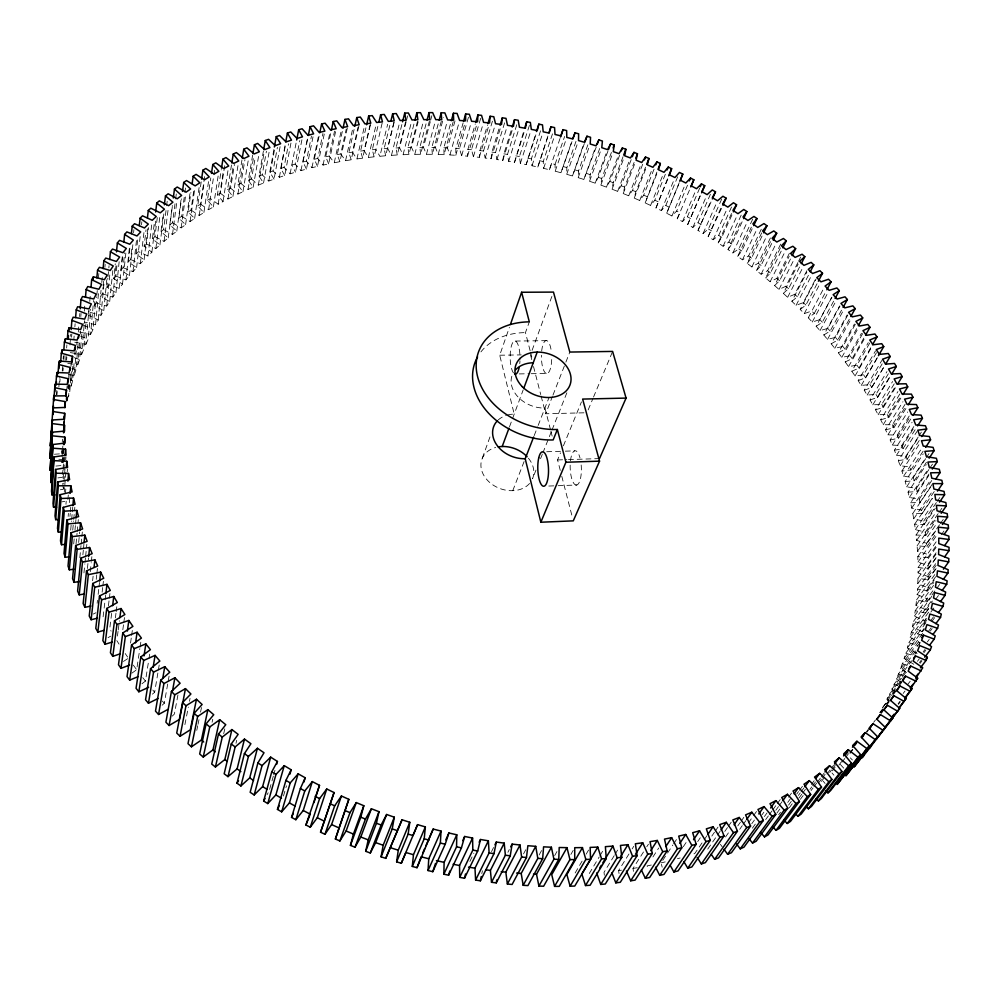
<?xml version="1.0" encoding="UTF-8"?>
<svg xmlns="http://www.w3.org/2000/svg" width="999" height="999" viewBox="0 0 999 999"><rect width="100%" height="100%" fill="white"/><g stroke="black" fill="none" stroke-linecap="round" stroke-linejoin="round"><path stroke-width="0.75" stroke-dasharray="5 3.75" d="M919.167 645.966L919.979 642.707L910.114 637.362L911.35 632.055L921.715 635.077L922.389 631.793L912.474 626.735L913.498 621.403L923.838 624.125L924.387 620.829L914.422 616.046L915.234 610.676L925.524 613.111L925.948 609.802L915.946 605.307L916.558 599.924L926.785 602.072L927.084 598.751L917.07 594.53L917.469 589.123L927.634 590.983L927.809 587.662L917.769 583.716L917.981 578.309L928.071 579.895L928.121 576.56L918.081 572.889L918.081 567.482L936.175 541.783M454.995 120.941L447.452 147.964L449.925 154.957L455.806 155.295L455.869 148.464L463.099 122.977M584.378 143.544L572.452 175.961L566.708 174.313L566.833 167.57L577.085 138.212M54.433 454.233L61.838 453.721L61.913 450.811M468.456 117.245L459.465 148.714L461.675 155.694L467.557 156.169L467.882 149.4L475.274 123.963M596.203 147.19L583.866 179.445L578.171 177.672L578.546 170.966L587.936 144.605M62.275 442.082L62.475 439.198M56.493 394.98L56.818 390.409M57.005 394.642L57.23 391.596M58.879 386.788L59.54 377.622M59.853 381.93L60.077 378.871M62.25 371.141L62.587 366.546M63.162 358.878L63.387 355.819M63.012 370.916L63.249 367.857M63.824 360.189L64.161 355.594M65.722 360.264L66.071 355.656M66.646 347.977L66.883 344.917M66.608 360.115L66.833 357.043M63.686 424.013L63.911 421.004M63.874 423.838L64.136 420.317M69.955 344.98L70.792 334.215M66.059 399.5L66.296 396.466M66.883 388.898L67.12 385.864M61.838 453.721L62.425 446.216M64.186 423.713L64.423 420.716M62.025 456.593L62.85 446.116M66.309 401.423L66.671 396.865M71.566 337.2L71.816 334.116M62.1 462.5L63.399 446.041M66.908 400.362L67.145 397.327M67.857 388.211L68.107 385.177M68.694 377.585L68.943 374.55M67.482 400.886L67.845 396.328M68.444 388.723L68.806 384.153M62.762 462.45L64.061 446.029M69.505 384.715L68.531 396.89L69.805 391.433L71.391 371.603M69.992 378.621L70.355 374.051M70.954 366.446L71.204 363.399M62.6 474.375L62.949 469.905M63.074 468.419L63.436 463.948M63.549 462.45L64.023 456.493M73.889 339.136L74.138 336.051M74.875 326.81L75.125 323.726M63.162 478.658L64.91 456.893M68.294 385.751L71.179 386.001L73.039 363.112M60.377 489.76L63.337 489.31L63.836 483.104M63.961 481.555L64.972 469.143M65.722 459.827L65.984 456.73M71.179 386.001L72.665 380.619L74.288 360.751M74.788 354.645L75.037 351.586M64.248 492.22L64.635 487.574M64.76 486.026L66.159 468.993M68.519 374.637L74.251 375.287L76.274 350.811M76.773 344.692L77.023 341.633M78.309 331.98L78.821 325.811M79.583 316.546L79.845 313.461M65.422 493.618L65.809 488.986M67.22 471.99L67.482 468.893M74.251 375.287L75.949 370.005L78.234 342.432M80.819 316.608L81.081 313.511M65.959 504.308L66.209 501.223M67.782 363.386L77.735 364.772L79.795 340.234M80.307 334.103L80.569 331.044M77.735 364.772L79.633 359.578L82.105 330.419M67.907 499.6L68.294 494.98M84.291 311.151L84.952 303.421M70.355 352.597L81.618 354.445L84.515 320.654M68.144 516.446L68.407 513.374M69.331 502.622L69.992 494.942M81.618 354.445L83.704 349.363L86.114 321.69M69.955 516.408L70.23 513.336M70.355 511.813L70.754 507.205M74.75 342.207L85.889 344.33L88.874 310.477M88.674 313.748L88.936 310.652M89.76 301.373L90.434 293.631M480.669 118.332L471.491 149.725L473.439 156.706L479.32 157.318L479.895 150.612L487.45 125.237M70.692 530.157L71.503 520.991M71.641 519.455L72.178 513.336M72.315 511.813L72.727 507.23M83.641 324.088L84.703 322.115L95.579 324.737L98.227 319.992L88.536 315.297L90.235 312.412L90.509 309.315M85.889 344.33L88.174 339.348L90.784 310.09M72.765 530.157L73.589 521.003M73.726 519.48L74.825 507.28M79.533 332.043L90.547 334.428L93.606 300.524M90.235 312.412L100.961 315.284L103.796 310.652L94.318 305.769L94.743 301.124M90.547 334.428L93.019 329.558L95.692 300.249M73.714 543.881L74.276 537.799M74.975 530.194L75.387 525.624M75.537 524.1L75.949 519.542M94.318 305.769L96.129 302.959L96.691 296.765M96.841 295.204L97.265 290.559M98.401 278.159L98.839 273.501M95.579 324.737L98.726 290.796M76.049 543.918L77.048 533.291M77.185 531.78L78.322 519.63M98.227 319.992L101.049 290.284M101.773 282.53L102.51 274.775M78.671 542.469L79.683 531.868M96.129 302.959L106.706 306.069L109.703 301.548L100.462 296.491L102.373 293.756L102.959 287.55M103.109 285.989L103.546 281.343M104.883 267.37L105.182 264.273M100.961 315.284L104.208 281.293M607.954 151.086L598.276 177.335L595.204 183.167L589.547 181.269L590.184 174.625L599.737 148.339M79.833 557.667L81.006 545.591M81.156 544.08L81.743 538.036M81.881 536.525L82.33 531.992M103.796 310.652L106.793 279.732M102.373 293.756L112.787 297.09L115.959 292.695L106.943 287.462L107.855 278.147M108.004 276.586L109.066 265.722M106.706 306.069L110.052 272.04M82.88 554.745L83.329 550.224M83.479 548.713L83.916 544.193M109.703 301.548L112.8 270.604M83.953 572.902L84.865 563.886M85.015 562.387L85.464 557.879M85.627 556.368L86.838 544.343M106.943 287.462L108.953 284.802L119.206 288.361L122.527 284.078L113.761 278.684L115.26 263.798M112.787 297.09L116.246 263.024M113.761 278.684L115.859 276.099L117.083 264.186M87.425 568.506L88.511 558.016M115.959 292.695L119.156 261.713M115.859 276.099L125.936 279.87L129.42 275.724L120.891 270.167L122.452 255.269M119.206 288.361L122.777 254.27M90.272 571.628L91.221 562.662M91.384 561.163L91.858 556.68M120.891 270.167L123.089 267.67L124.675 252.772M122.527 284.078L125.837 253.084M92.62 580.731L93.107 576.248M125.936 279.87L129.633 245.766M123.089 267.67L132.979 271.653L136.613 267.632L128.334 261.925L130.12 245.529M128.334 261.925L130.619 259.503L132.093 246.091M133.579 232.667L133.903 229.695M129.42 275.724L132.842 244.718M96.229 579.383L96.728 574.924M96.891 573.438L97.54 567.482M132.979 271.653L136.813 237.525M130.619 259.503L140.322 263.686L144.106 259.79L136.076 253.946L137.924 237.55M97.14 603.284L97.477 600.312M98.152 594.38L98.826 588.448M98.988 586.962L99.488 582.517M136.613 267.632L140.347 234.915M141.508 224.775L141.846 221.79M102.135 592.195L102.672 587.549M102.86 586.001L103.397 581.356M140.322 263.686L144.293 229.483M136.076 253.946L138.449 251.611L147.952 255.981L151.885 252.223L144.106 246.241L146.016 229.845M144.106 259.79L147.964 227.073M144.106 246.241L146.566 243.981L148.501 227.585M103.109 616.808L104.945 601.348M105.132 599.812L105.682 595.167M147.952 255.981L152.06 221.766M146.566 243.981L155.869 248.539L159.927 244.93L152.41 238.811L154.395 222.415M108.416 605.844L109.166 599.687M109.353 598.139L109.927 593.518M151.885 252.223L155.694 220.991M152.41 238.811L154.945 236.638L157.692 214.273M155.869 248.539L160.115 214.323M111.651 613.398L109.728 628.771L111.126 631.143M154.945 236.638L164.048 241.371L168.232 237.899L160.976 231.668L163.224 213.774M159.927 244.93L164.061 212.2M492.432 121.191L483.504 151.024L485.189 157.992L491.058 158.729L491.908 152.085L499.612 126.773M160.976 231.668L163.599 229.583L166.446 207.218M166.633 205.732L167.195 201.261M115.385 617.857L115.971 613.261M116.159 611.725L116.945 605.594M164.048 241.371L168.444 207.168M163.599 229.583L172.49 234.478L176.798 231.144L169.805 224.8L172.328 205.432M168.232 237.899L172.515 205.17M117.432 636.038L118.044 631.455M118.244 629.932L119.443 620.766M169.805 224.8L172.502 222.802L175.449 200.449M175.637 198.963L176.423 192.994M172.49 234.478L177.023 200.275M122.827 629.757L123.651 623.663M123.851 622.14L124.475 617.569M176.798 231.144L181.219 198.426M172.502 222.802L181.169 227.872L185.602 224.663L178.871 218.219L181.493 198.863M619.63 155.232L609.777 181.418L606.468 187.138L600.849 185.127L601.735 178.534L612.012 150.849M178.871 218.219L181.643 216.308L184.69 193.968M184.89 192.47L185.502 188.012M181.169 227.872L185.864 193.669M185.602 224.663L190.172 191.958M181.643 216.308L190.097 221.528L194.643 218.469L188.174 211.938L190.884 192.582M188.174 211.938L191.009 210.102L194.168 187.775M190.097 221.528L194.942 187.35M130.544 643.044L131.406 636.987M131.618 635.464L132.692 627.896M194.643 218.469L199.363 185.777M191.009 210.102L199.238 215.472L203.896 212.55L197.702 205.931L201.373 180.632M197.702 205.931L200.599 204.183L204.745 175.911M199.238 215.472L204.258 181.306M203.896 212.55L208.779 179.882M131.856 673.164L136.676 669.717L139.835 648.638M140.072 647.14L140.971 641.108M200.599 204.183L208.604 209.703L213.374 206.918L207.442 200.225L210.789 177.909M208.604 209.703L213.786 175.549M214.011 174.775L214.685 170.317M213.374 206.918L218.406 174.263M207.442 200.225L210.402 198.564L218.182 204.208L223.039 201.573L217.382 194.793L221.316 169.543M218.182 204.208L223.526 170.08M217.382 194.793L220.404 193.232L224.837 165.01M141.92 683.791L145.442 681.081L148.751 660.139M148.988 658.641L149.7 654.158M223.039 201.573L228.234 168.943M220.404 193.232L227.947 199.001L232.904 196.503L227.522 189.673L231.581 164.435M227.947 199.001L233.466 164.91M227.522 189.673L230.594 188.187L234.453 164.448M232.904 196.503L238.262 163.911M230.594 188.187L237.899 194.081L242.944 191.733L237.837 184.84L242.02 159.628M152.372 694.168L154.645 692.282L158.117 671.465M158.366 669.979L159.365 664.023M237.899 194.081L243.581 160.015M237.837 184.84L240.971 183.441L244.942 159.715M504.62 122.827L495.504 152.585L496.928 159.54L502.797 160.414L503.896 153.846L511.763 128.584M242.944 191.733L248.464 159.166M240.971 183.441L248.027 189.448L253.159 187.238L248.326 180.295L252.647 155.107M248.027 189.448L253.896 155.419M248.326 180.295L251.511 178.996L255.357 156.781M253.159 187.238L258.853 154.708M162.1 705.244L164.298 703.284L167.944 682.592M168.207 681.106L169.243 675.199M631.206 159.628L621.191 185.752L617.644 191.358L612.075 189.223L613.211 182.692L623.114 156.531M251.511 178.996L258.329 185.102L263.536 183.042L258.978 176.049L263.436 150.899M258.329 185.102L264.36 151.111M280.095 146.666L274.063 179.133L268.781 181.044L262.2 174.837L266.433 151.161M263.536 183.042L269.393 150.537M274.063 179.133L269.78 172.103L274.101 148.451M268.781 181.044L274.725 148.564M290.946 143.082L284.727 175.499L279.37 177.285L273.052 170.966L277.41 147.328M177.934 694.979L174.388 714.06L172.265 716.108M284.727 175.499L280.731 168.444L285.464 143.344M279.37 177.285L285.776 143.369M301.923 139.785L295.529 172.165L290.11 173.801L284.041 167.407L288.536 143.794M290.11 173.801L296.416 141.396M184.902 724.625L188.336 707.117M189.485 701.273L190.047 698.351M313.024 136.788L306.456 169.118L300.974 170.604L295.155 164.123L299.775 140.559M300.974 170.604L307.754 136.776M306.456 169.118L303.009 162.013L308.017 136.988M324.25 134.066L317.495 166.358L311.963 167.695L306.393 161.151L311.451 136.139M481.83 873.65L482.405 870.791M311.963 167.695L318.931 133.928M317.495 166.358L314.323 159.241L319.48 134.253M196.778 730.369L197.715 725.798M198.027 724.275L198.976 719.705M200.549 712.1L201.498 707.529M335.577 131.643L328.646 163.873L323.064 165.085L317.744 158.454L322.939 133.491M516.795 124.725L507.48 154.42L508.653 161.351L514.51 162.362L524.35 129.183M323.064 165.085L330.207 131.356M328.646 163.873L325.749 156.756L331.044 131.806M347.327 128.047L339.897 161.688L334.253 162.75L329.195 156.069L334.54 131.131M642.694 164.273L632.504 190.334L628.733 195.804L623.201 193.556L624.6 187.1L634.103 162.45M212.088 722.289L212.75 719.268M334.253 162.75L341.283 130.544M339.897 161.688L337.262 154.558L342.707 129.658M358.853 126.199L351.223 159.79L345.554 160.702L340.746 153.958L346.228 129.071M345.554 160.702L353.084 127.085M351.223 159.79L348.876 152.66L354.47 127.81M370.454 124.638L362.637 158.167L356.918 158.941L352.372 152.148L358.004 127.31M223.689 733.716L225.062 727.697M356.918 158.941L364.31 126.836M362.637 158.167L360.564 151.049L366.296 126.236M382.13 123.189L374.126 156.831L368.369 157.455L364.086 150.624L370.204 124.363M368.369 157.455L375.949 125.412M374.126 156.831L372.315 149.738L378.196 124.962M235.989 743.331L236.701 740.334M393.881 122.365L385.664 155.769L379.882 156.269L387.649 124.276M385.664 155.769L384.128 148.701L390.159 123.976M405.656 121.716L397.265 154.995L391.458 155.357L387.687 148.451L394.118 122.29M391.458 155.357L399.75 122.028M397.265 154.995L396.004 147.952L402.547 121.828M529.408 125.412L519.443 156.531L520.354 163.424L526.186 164.56L535.963 133.004M417.507 121.279L408.916 154.508L403.084 154.72L399.575 147.79L406.168 121.678M406.531 120.23L407.629 115.872M403.084 154.72L411.188 122.977M408.916 154.508L407.917 147.49L414.523 121.791M654.07 169.156L643.718 195.155L639.71 200.499L634.24 198.127L635.876 191.746L645.554 167.158M429.383 121.129L420.604 154.283L414.747 154.358L411.501 147.415L418.144 121.728M414.747 154.358L423.439 121.166M420.604 154.283L419.867 147.315L426.623 121.666M441.296 121.254L432.317 154.345L426.448 154.283L423.464 147.315L430.269 121.691M430.669 120.18L431.868 115.659M426.448 154.283L435.339 121.154M432.317 154.345L431.843 147.415L438.761 121.828M453.234 121.653L444.056 154.683L438.174 154.483L435.452 147.502L443.643 117.407M917.119 653.533L907.329 647.926L908.778 642.657L926.235 618.993M438.174 154.483L446.853 122.927M444.056 154.683L443.856 147.802L450.924 122.265M273.326 776.111L269.231 790.783L267.133 794.63M273.738 774.65L274.975 770.254M449.925 154.957L459.215 121.965M455.806 155.295L465.184 122.328M461.675 155.694L470.729 124.263M467.557 156.169L477.147 123.277M283.466 796.028L286.463 785.826M540.559 130.807L531.356 158.891L532.005 165.772L537.824 167.033L548.513 134.141M473.439 156.706L482.679 125.35M479.32 157.318L489.098 124.5M485.189 157.992L494.63 126.698M665.346 174.276L654.82 200.2L650.586 205.432L645.167 202.934L656.88 172.115M491.058 158.729L501.048 125.986M496.928 159.54L507.017 126.823M502.797 160.414L512.524 129.221M508.653 161.351L518.943 128.709M913.835 664.285L904.12 658.391L905.768 653.171L924.175 628.346M514.51 162.362L524.9 129.758M520.354 163.424L530.844 130.869M526.186 164.56L536.775 132.03M532.005 165.772L542.707 133.267M537.824 167.033L548.626 134.578M560.027 138.486L549.425 169.755L543.631 168.356L543.231 161.526L553.109 132.03M543.631 168.356L554.532 135.939M549.425 169.755L551.523 163.524L555.057 164.41L555.194 171.216L560.963 172.727L571.977 141.621M555.057 164.41L564.622 136.463M555.194 171.216L565.796 140.335M677.684 176.761L665.796 205.494L661.35 210.589L655.981 207.979L668.106 177.298M560.963 172.727L572.165 140.422M507.592 415.01A27.722 21.429 20.8 0 1 514.21 414.098L499.712 355.219L509.39 327.397M566.708 174.313L578.021 142.045M572.452 175.961L583.853 143.731M578.171 177.672L589.672 145.479M530.132 350.711L525.462 332.605L529.32 321.853M482.342 458.129L490.971 434.178M583.866 179.445L595.479 147.278M906.493 672.627L900.474 668.768L902.347 663.598L920.766 638.861M589.547 181.269L601.261 149.151M532.08 350.374L551.873 296.466M595.204 183.167L607.017 151.086M509.502 426.785L523.201 389.86M600.849 185.127L612.762 153.084M606.468 187.138L618.493 155.132M612.075 189.223L624.188 157.255M617.644 191.358L629.87 159.428M623.201 193.556L635.526 161.663M512.762 490.684L524.637 460.164M534.215 435.552L537.599 426.873M538.161 425.424L549.025 397.515M628.733 195.804L641.158 163.961M583.94 412.812L545.679 413.761L552.41 396.541M552.971 395.104L565.322 363.536M565.884 362.1L569.817 352.06M687.512 185.227L676.66 211.026L671.977 215.971L666.683 213.249L679.22 182.717M634.24 198.127L646.191 167.757M639.71 200.499L652.335 168.731M535.976 470.117L532.542 478.708A27.135 21.279 20.8 0 0 527.984 457.692M540.559 458.641L542.282 454.345M542.857 452.909L551.448 431.406M552.022 429.97L566.908 392.694M645.167 202.934L657.305 172.64M650.586 205.432L663.411 173.739M655.981 207.979L668.319 177.76M901.16 682.255L896.403 679.033L898.488 673.913L916.92 649.263M560.264 470.354L557.579 459.952L560.489 452.872M563.411 445.791L581.455 401.91M661.35 210.589L674.375 178.971M666.683 213.249L679.807 181.681M588.186 409.877L592.956 398.476M593.543 397.04L612.612 351.423M671.977 215.971L685.214 184.44M699.637 188.187L687.387 216.771L682.492 221.591L677.26 218.756L690.197 188.374M682.492 221.591L695.916 190.135M710.414 194.243L697.976 222.752L692.869 227.422L687.699 224.475L701.223 193.057M687.699 224.475L701.036 194.268M692.869 227.422L706.493 196.041M677.26 218.756L679.894 212.725L676.66 211.026M721.678 199.101L708.416 228.958L703.096 233.479L698.001 230.419L711.101 200.512M698.001 230.419L711.738 200.374M703.096 233.479L716.92 202.185M731.518 207.018L718.706 235.389L713.174 239.748L708.154 236.588L722.09 205.332M708.154 236.588L722.302 206.706M713.174 239.748L727.21 208.529M741.183 215.147L728.845 242.033L723.101 246.241L718.156 242.969L731.643 213.199M718.156 242.969L721.765 237.362L732.704 213.262M895.429 691.695L891.907 689.185L894.205 684.128L911.725 660.789M723.101 246.241L737.324 215.097M752.647 219.256L738.81 248.888L732.866 252.934L728.009 249.563L741.683 219.867M728.009 249.563L731.855 244.068L742.944 220.03M732.866 252.934L747.289 221.878M761.288 229.221L748.601 255.956L742.457 259.827L737.687 256.356L751.548 226.748M737.687 256.356L741.77 250.986L753.009 227.023M742.457 259.827L757.08 228.858M770.404 237.962L758.216 263.224L751.872 266.933L747.19 263.361L761.912 232.417M747.19 263.361L751.51 258.117L762.911 234.216M751.872 266.933L766.695 236.039M469.892 861.425L473.863 853.196M780.681 244.106L767.644 270.704L761.101 274.238L756.518 270.567L770.753 241.109M756.518 270.567L761.063 265.447L772.614 241.608M761.101 274.238L776.123 243.431M789.385 253.259L776.872 278.384L770.142 281.743L765.646 277.959L780.756 247.19M765.646 277.959L770.429 272.989L782.829 247.814M770.142 281.743L785.351 251.011M491.533 851.598L493.581 847.502M797.876 262.587L785.913 286.251L778.995 289.435L774.6 285.564L789.198 256.268M774.6 285.564L779.607 280.731L791.47 257.018M778.995 289.435L794.392 258.778M798.576 261.201L800.686 257.018M806.855 270.717L794.729 294.318L787.637 297.315L783.341 293.344L798.126 264.136M889.285 700.936L886.962 699.188L889.485 694.205L901.46 678.284M783.341 293.344L788.573 288.661L800.586 265.01M787.637 297.315L803.221 266.745M507.904 852.284L509.303 849.562M815.097 280.02L803.333 302.572L796.066 305.369L791.87 301.311L806.842 272.178M791.87 301.311L797.339 296.778L809.502 273.202M796.066 305.369L811.837 274.887M831.917 297.19L819.879 319.618L812.262 322.028L808.291 317.794L814.197 313.574L811.725 311.014L804.27 313.611L800.199 309.465L816.071 279.033M800.199 309.465L805.881 305.082L817.681 282.542M804.27 313.611L820.241 283.216M523.563 853.858L525.711 849.787M808.291 317.794L824.325 287.188M814.197 313.574L826.136 291.096M812.262 322.028L828.446 291.658M839.984 306.044L827.796 328.409L820.004 330.619L816.158 326.298L831.73 297.29M816.158 326.298L822.277 322.24L834.365 299.825M820.004 330.619L836.388 300.324M539.16 854.969L542.107 849.55M847.801 315.072L835.476 337.362L827.522 339.373L823.8 334.965L839.547 306.044M823.8 334.965L830.132 331.081L842.357 308.728M827.522 339.373L844.08 309.166M855.356 324.25L842.894 346.491L834.789 348.276L831.18 343.806L847.115 314.96M831.18 343.806L837.724 340.085L850.087 317.807M834.789 348.276L851.523 318.169M554.682 855.606L556.942 851.548M862.661 333.604L850.062 355.769L841.795 357.355L838.323 352.797L854.42 324.026M838.323 352.797L845.079 349.263L857.579 327.048M841.795 357.355L858.715 327.322M869.692 343.107L856.967 365.209L848.551 366.571L845.204 361.938L861.475 333.254M845.204 361.938L852.159 358.591L864.06 337.737M848.551 366.571L865.646 336.626M570.879 854.42L573.189 850.386M876.448 352.759L863.598 374.8L855.032 375.936L851.822 371.228L868.256 342.632M851.822 371.228L858.978 368.069L871.752 345.979M855.032 375.936L871.553 347.377M882.167 363.848L869.942 384.528L861.238 385.439L858.178 380.669L875.524 350.861M575.149 872.976L583.029 859.515M586.188 854.133L588.548 850.087M858.178 380.669L865.521 377.697L877.671 356.98M861.238 385.439L877.921 356.968M888.348 373.776L875.998 394.393L867.169 395.08L864.247 390.247L881.767 360.527M867.169 395.08L884.777 365.397M864.247 390.247L871.79 387.475L884.814 365.522M894.23 383.841L881.767 404.395L872.801 404.845L870.029 399.95L886.95 371.603M589.273 873.526L599.238 856.892M600.012 855.606L603.071 850.486M872.801 404.845L890.584 375.262M870.029 399.95L877.759 397.377L890.908 375.487M899.799 394.031L887.224 414.51L878.146 414.735L875.511 409.777L892.594 381.518M878.146 414.735L896.091 385.239M875.511 409.777L883.428 407.417L896.715 385.602M614.198 855.668L604.033 872.289L604.345 875.211M614.984 854.395L618.893 848.001M905.069 404.333L892.382 424.762L883.191 424.737L880.706 419.73L897.939 391.546M883.191 424.737L901.285 395.329M880.706 419.73L888.798 417.582L902.209 395.829M909.215 416.021L897.214 435.114L887.911 434.852L885.589 429.782L902.971 401.698M887.911 434.852L906.168 405.532M885.589 429.782L893.855 427.859L907.379 406.168M619.03 873.513L618.606 870.591L628.97 853.995M632.167 848.888L633.766 846.328M913.835 426.548L901.722 445.579L892.319 445.067L890.159 439.947L907.691 411.95M892.319 445.067L910.726 415.846M890.159 439.947L898.601 438.249L912.237 416.633M918.118 437.175L905.906 456.143L896.415 455.382L894.405 450.212L912.087 422.302M633.516 871.378L632.979 868.456L643.543 851.872M646.79 846.765L648.413 844.217M896.415 455.382L914.16 427.522M894.405 450.212L903.009 448.738L916.77 427.197M925.648 458.691L913.248 477.534L903.583 476.273L901.91 471.016L910.838 470.005L909.752 466.795L900.161 465.784L898.326 460.576L916.957 431.493M918.93 435.914L921.365 432.117M900.161 465.784L918.868 436.75M898.326 460.576L907.092 459.328L920.141 439.11M901.91 471.016L920.678 442.02M652.934 856.967L658.716 848.026M903.583 476.273L922.052 447.889M910.838 470.005L924.812 448.601M928.883 469.567L916.395 488.336L906.655 486.825L905.156 481.53L923.251 453.896M906.655 486.825L925.623 457.967M926.473 457.43L928.958 453.658M662.749 860.339L672.839 845.029M673.676 843.755L677.047 838.661M905.156 481.53L914.235 480.769L926.66 461.938M931.755 480.507L919.18 499.225L909.377 497.44L908.054 492.12L926.273 464.572M909.377 497.44L927.646 469.93M929.719 468.306L933.041 463.299M908.054 492.12L917.269 491.595L928.945 474.088M918.081 567.482L928.096 568.781L928.021 565.446L917.981 562.062L917.794 556.643L927.709 557.679L927.522 554.345L917.494 551.223L917.107 545.816L926.935 546.578L926.622 543.256L916.632 540.409L916.046 535.002L925.761 535.501L925.336 532.192L915.371 529.607L914.609 524.225L924.2 524.463L923.663 521.153L913.748 518.843L912.786 513.474L922.264 513.461L921.602 510.164L911.737 508.116L910.601 502.772L928.933 475.312M683.291 846.715L686.7 841.608M911.737 508.116L930.131 480.706M910.601 502.772L919.954 502.497L934.227 481.306M912.786 513.474L931.243 486.101M913.748 518.843L933.091 490.272M921.602 510.164L934.265 491.508M697.689 841.595L700.287 837.774M914.609 524.225L933.166 496.94M922.264 513.461L932.404 498.551M915.371 529.607L933.99 502.372M706.967 835.701L694.742 853.571L692.107 854.395M923.663 521.153L936.4 502.559M937.249 501.323L939.797 497.602M916.046 535.002L934.714 507.817M924.2 524.463L935.264 508.366M711.825 836.076L714.46 832.242M715.346 830.968L717.981 827.135M916.632 540.409L935.351 513.261M925.336 532.192L938.148 513.661M938.998 512.425L942.419 507.492M917.107 545.816L935.027 519.955M707.717 849.125L716.57 836.363M717.457 835.077L720.117 831.243M925.761 535.501L936.026 520.704M917.494 551.223L937.174 522.952M724.787 831.43L727.459 827.597M728.358 826.323L731.917 821.203M926.622 543.256L939.51 524.8M940.371 523.563L943.805 518.643M917.794 556.643L936.65 529.632M926.935 546.578L936.4 533.054M917.981 562.062L937.749 533.878M725.524 836.987L728.945 832.105M941.345 534.727L943.93 531.043M737.799 825.873L740.384 822.214M741.258 820.991L743.843 817.332M927.709 557.679L937.224 544.205M918.081 572.889L937.899 544.855M739.672 829.32L742.269 825.661M743.144 824.437L745.741 820.766M917.981 578.309L936.937 551.598M928.021 565.446L936.7 553.234M928.096 568.781L937.649 555.357M917.769 583.716L937.674 555.781M748.376 822.914L752.734 816.795M753.608 815.571L757.092 810.676M917.469 589.123L936.5 562.499M928.121 576.56L936.837 564.385M751.772 823.738L754.395 820.067M917.07 594.53L936.138 567.956M928.071 579.895L936.8 567.732M916.558 599.924L935.663 573.389M752.397 828.159L756.805 822.027M762.1 814.684L763.86 812.237M927.809 587.662L935.688 576.735M915.946 605.307L935.988 577.559M764.397 816.558L767.057 812.886M927.634 590.983L933.778 582.504M915.234 610.676L934.402 584.253M765.696 819.592L768.368 815.908M769.255 814.684L771.927 811.001M772.814 809.777L776.385 804.869M777.272 803.646L780.831 798.738M914.422 616.046L934.427 588.648M926.785 602.072L935.976 589.46M936.887 588.199L939.647 584.427M913.498 621.403L931.805 596.316M775.798 810.264L778.483 806.58M779.382 805.356L782.067 801.673M912.474 626.735L932.629 599.188M776.86 813.136L780.456 808.216M788.548 797.165L792.145 792.244M925.948 609.802L932.392 601.011M911.35 632.055L928.77 608.316M925.524 613.111L929.207 608.091M935.663 599.3L938.423 595.529M778.683 814.697L780.494 812.237M787.724 802.409L790.434 798.713M910.114 637.362L930.306 609.914M788.561 805.119L791.283 801.423M796.727 794.043L798.538 791.583M799.45 790.346L803.084 785.426M924.387 620.829L926.235 618.319M930.843 612.062L935.464 605.794M923.838 624.125L926.61 620.367M789.26 807.766L792.906 802.834M798.376 795.441L800.199 792.981M801.111 791.745L803.845 788.049M907.329 647.926L927.559 620.566M798.975 798.014L801.722 794.317M802.634 793.081L805.381 789.385M922.389 631.793L924.25 629.295M930.731 620.566L933.503 616.82M904.12 658.391L924.375 631.131M931.905 621.366L934.689 617.619M800.361 799.287L803.121 795.591M811.388 784.465L814.148 780.768M809.927 789.372L811.775 786.9M812.699 785.664L815.459 781.955M900.474 668.768L916.133 647.777M917.057 646.54L920.741 641.608M928.333 631.505L931.105 627.784M811.088 790.509L812.949 788.036M813.873 786.8L816.645 783.079M817.569 781.842L820.354 778.134M821.278 776.885L824.05 773.176M930.306 631.056L932.167 628.571M818.631 782.916L821.415 779.195M822.352 777.946L825.137 774.237M896.403 679.033L911.15 659.352M914.834 654.42L916.682 651.96M821.428 781.443L826.086 775.236M827.022 773.988L833.541 765.309M891.907 689.185L906.642 669.555M927.347 641.92L929.195 639.447M829.719 772.452L831.593 769.967M832.529 768.718L835.326 764.997M902.384 677.06L906.992 670.941M832.304 770.841L835.127 767.107M886.962 699.188L901.697 679.632M923.138 651.935L924.999 649.475M895.379 689.497L881.593 709.053L888.96 699.312M899.063 684.627L901.822 680.956M838.898 765.134L841.608 761.55M917.419 661.326L919.28 658.865M923.925 652.697L925.798 650.224M892.631 694.442L895.391 690.784M899.999 684.69L901.835 682.255M842.132 762.062L844.842 758.466M845.753 757.279L848.463 753.696M879.669 712.712L882.429 709.065M886.101 704.208L888.86 700.549M893.456 694.467L895.291 692.045M849.787 752.934L852.509 749.35M880.381 712.699L883.141 709.053M886.812 704.195L888.648 701.76M850.087 753.333L852.809 749.737M866.42 731.755L868.243 729.357M873.65 722.339L875.486 719.917M880.993 712.649L882.829 710.214M887.412 704.158L889.247 701.735M881.468 712.562L883.303 710.139M866.732 732.367L868.556 729.957M919.417 662.637L921.278 660.177M881.168 713.523L883.004 711.101M920.079 663.361L921.94 660.913M907.379 684.939L910.176 681.268M903.171 693.456L905.032 691.008M898.113 703.746L899.974 701.31M898.363 704.37L900.224 701.935M123.439 661.463L128.384 658.179M108.042 637.662L110.627 636.188M93.257 614.06L95.941 612.749M258.978 176.049L262.2 174.837M269.78 172.103L273.052 170.966M280.731 168.444L284.041 167.407M295.155 164.123L291.808 165.085L295.529 172.165M677.434 858.728L680.132 857.979M303.009 162.013L306.393 161.151M661.076 862.886L665.197 861.9M314.323 159.241L317.744 158.454M651.336 865.022L647.14 865.896L648.089 870.241M325.749 156.756L329.195 156.069M61.838 501.873L64.785 501.348M337.262 154.558L340.746 153.958M632.979 868.456L637.25 867.719M348.876 152.66L352.372 152.148M618.606 870.591L621.49 870.191M57.917 477.897L62.363 477.347L62.125 472.889M360.564 151.049L364.086 150.624M372.315 149.738L375.849 149.388L379.882 156.269M55.944 466.058L61.863 465.484L61.813 461.063M384.128 148.701L387.687 148.451M396.004 147.952L399.575 147.79M548.813 486.038L556.58 485.751M558.141 485.701L576.785 485.014A17.158 5.582 88 0 0 580.806 461.875M557.579 459.952L566.895 459.652M568.456 459.602L599.5 458.591M546.728 451.748L563.798 451.211M565.347 451.161L574.662 450.874M407.917 147.49L411.501 147.415M519.23 373.913L529.707 373.726M531.206 373.701L546.166 373.426A16.496 5.157 89.1 0 0 551.71 358.916M499.712 355.219L521.241 354.895M515.359 341.059L546.865 340.647M419.867 147.315L423.464 147.315M431.843 147.415L435.452 147.502M443.856 147.802L447.452 147.964M455.869 148.464L459.465 148.714M467.882 149.4L471.491 149.725M479.895 150.612L483.504 151.024M58.829 459.228L61.788 459.59M491.908 152.085L495.504 152.585M503.896 153.846L507.48 154.42M515.859 155.869L519.443 156.531M527.784 158.154L531.356 158.891M539.672 160.702L543.231 161.526M563.311 166.596L566.833 167.57M575.037 169.917L578.546 170.966M69.955 379.782L72.665 380.619M908.778 642.657L917.681 645.491M586.7 173.501L590.184 174.625M71.94 368.656L75.949 370.005M598.276 177.335L601.735 178.534M905.768 653.171L912.274 655.419M74.376 357.667L79.633 359.578M609.777 181.418L613.211 182.692M902.347 663.598L907.554 665.546M77.26 346.828L83.704 349.363M621.191 185.752L624.6 187.1M898.488 673.913L902.397 675.486M632.504 190.334L635.876 191.746M80.582 336.139L88.174 339.348M894.205 684.128L898.101 685.814M643.718 195.155L647.065 196.641M83.104 325.075L93.019 329.558M889.485 694.205L892.07 695.404M654.82 200.2L658.129 201.773M665.796 205.494L669.068 207.13M687.387 216.771L690.571 218.544M697.976 222.752L701.123 224.6M708.416 228.958L711.525 230.869M718.706 235.389L721.765 237.362M728.845 242.033L731.855 244.068M738.81 248.888L741.77 250.986M748.601 255.956L751.51 258.117M758.216 263.224L761.063 265.447M767.644 270.704L770.429 272.989M776.872 278.384L779.607 280.731M785.913 286.251L788.573 288.661M794.729 294.318L797.339 296.778M803.333 302.572L805.881 305.082M850.336 757.866L852.409 760.002M819.879 319.618L822.277 322.24M840.334 764.447L844.355 768.843M162.35 701.086L164.298 703.284M827.796 328.409L830.132 331.081M831.967 772.926L833.915 775.174M152.785 690.047L154.645 692.282M835.476 337.362L837.724 340.085M823.176 781.156L825.074 783.466M842.894 346.491L845.079 349.263M142.77 677.684L145.442 681.081M850.062 355.769L852.159 358.591M133.317 665.122L136.676 669.717M720.391 844.305L722.19 846.802M856.967 365.209L858.978 368.069M125.212 653.533L127.597 657.017M863.598 374.8L865.521 377.697M116.833 640.621L119.068 644.155M869.942 384.528L871.79 387.475M875.998 394.393L877.759 397.377M881.767 404.395L883.428 407.417M887.224 414.51L888.798 417.582M892.382 424.762L893.855 427.859M897.214 435.114L898.601 438.249M901.722 445.579L903.009 448.738M905.906 456.143L907.092 459.328M913.248 477.534L914.235 480.769M916.395 488.336L917.269 491.595M530.519 352.222L532.08 358.254M550.536 429.807L544.93 408.054A28.659 21.641 20.8 0 1 518.231 397.165A28.659 21.641 20.8 0 1 512.524 374.388M550.911 431.256L552.772 438.499M530.469 354.745L531.992 360.651M533.516 366.546L540.734 394.58M541.108 396.054L545.679 413.761M561.788 476.286L572.127 516.396M661.438 864.335L662.175 867.207M919.18 499.225L919.954 502.497M62.787 483.316L63.337 489.31M546.216 373.439A16.496 5.157 89.1 0 1 541.408 355.232M541.67 351.086A16.496 5.157 89.1 0 1 546.216 340.572A16.496 5.157 89.1 0 1 551.186 350.412M576.848 485.002A17.158 5.582 88 0 1 570.167 465.122M570.454 460.876A17.158 5.582 88 0 1 579.994 457.904M498.164 420.005A27.722 21.429 20.8 0 1 506.356 415.372M529.57 483.466A27.135 21.279 20.8 0 1 487.574 480.419A27.135 21.279 20.8 0 1 495.691 447.452M480.931 351.885A67.932 51.311 20.8 0 1 525.462 332.605M513.474 372.927A16.571 4.933 89.1 0 1 510.302 352.784A16.571 4.933 89.1 0 1 515.846 341.308A16.571 4.933 89.1 0 1 520.017 359.415M519.967 360.851A16.571 4.933 89.1 0 1 519.755 363.648"/><path stroke-width="1.5" d="M690.796 186.95L693.83 179.783L690.534 178.059L685.814 183.004L680.406 180.245L682.792 174.113L679.457 172.452L674.962 177.535L669.492 174.887L671.64 168.656L668.269 167.07L663.998 172.29L658.466 169.755L660.351 163.449L656.942 161.938L652.909 167.283L647.327 164.872L648.963 158.479L645.516 157.03L641.72 162.512L636.088 160.215L637.462 153.746L633.99 152.372L630.419 157.979L624.737 155.794L625.861 149.263L622.365 147.964L619.03 153.684L613.311 151.623L614.173 145.017L610.651 143.794L607.554 149.625L601.785 147.69L602.397 141.034L598.851 139.885L596.003 145.817L590.197 144.006L590.546 137.288L586.975 136.214L584.378 142.258L578.533 140.572L578.621 133.804L575.024 132.805L572.677 138.948L566.808 137.4L566.633 130.569L563.024 129.658L560.926 135.901L555.019 134.465L554.582 127.597L550.961 126.761L549.113 133.104L543.194 131.793L542.494 124.887L538.861 124.126L537.262 130.557L531.318 129.383L530.357 122.452L526.71 121.766L525.374 128.272L519.418 127.235L518.194 120.267L514.535 119.668L513.449 126.249L507.48 125.337L505.993 118.357L502.335 117.832L501.51 124.5L495.529 123.714L493.781 116.721L490.109 116.271L489.547 123.002L483.566 122.365L481.555 115.347L477.884 114.985L477.584 121.791L471.603 121.279L469.318 114.248L465.646 113.986L465.609 120.829L459.627 120.467L457.092 113.436L453.421 113.249L451.336 120.754M944.667 556.78L949.025 550.699L949.05 547.327L938.798 543.581L938.76 538.111L948.963 539.485L948.85 536.113L938.61 532.654L938.373 527.185L948.476 528.271L948.251 524.912L938.024 521.715L937.586 516.258L947.589 517.07L947.239 513.711L937.05 510.801L936.413 505.344L946.303 505.894L945.841 502.547L935.676 499.9L934.852 494.468L944.617 494.742L944.043 491.408L933.928 489.035L932.916 483.616L942.556 483.641L941.857 480.319L931.805 478.209L930.606 472.814L940.109 472.577L939.31 469.28L929.307 467.432L927.921 462.062L937.299 461.575L936.375 458.291L926.448 456.718L924.887 451.373L934.115 450.649L933.078 447.377L923.238 446.066L921.503 440.759L930.569 439.785L929.432 436.538L919.679 435.477L917.769 430.219L926.672 429.008L925.436 425.786L915.771 424.987L913.698 419.767L922.439 418.319L921.103 415.134L911.525 414.573L909.29 409.403L917.856 407.729L916.42 404.57L906.955 404.258L904.557 399.15L912.949 397.24L911.413 394.118L902.072 394.056L899.512 388.986L907.729 386.863L906.093 383.778L896.865 383.953L894.155 378.946L902.184 376.611L900.461 373.564L891.358 373.976L888.486 369.031L896.328 366.483L894.517 363.461L885.551 364.111L882.529 359.228L890.184 356.481L888.273 353.509L879.445 354.383L876.285 349.563L883.74 346.616L881.742 343.681L873.051 344.78L869.754 340.035L877.01 336.888L874.937 334.003L866.383 335.327L862.949 330.657L870.004 327.31L867.844 324.475L859.452 326.011L855.881 321.416L862.724 317.894L860.489 315.097L852.247 316.858L848.563 312.337L855.181 308.629L852.871 305.881L844.792 307.854L840.971 303.409L847.389 299.538L845.004 296.84L837.1 299.013L833.154 294.655L839.347 290.609L836.887 287.962L829.145 290.334L825.087 286.064L831.056 281.843L828.521 279.258L820.966 281.83L816.795 277.647L822.539 273.264L819.942 270.729L812.562 273.501L808.278 269.405L813.798 264.872L811.126 262.387L803.933 265.359L799.537 261.351L804.832 256.668L802.097 254.233L795.092 257.392L790.596 253.471L795.654 248.639L792.856 246.278L786.051 249.613L781.443 245.791L786.275 240.821L783.428 238.511L776.797 242.02L772.102 238.311L776.698 233.192L773.788 230.944L767.369 234.64L762.574 231.019L766.932 225.774L763.96 223.589L757.741 227.447L752.871 223.926L756.98 218.556L753.958 216.433L747.951 220.467L742.981 217.045L746.852 211.551L743.78 209.49L737.974 213.686L732.929 210.364L736.563 204.758L733.441 202.76L727.846 207.118L722.714 203.908L726.098 198.177L722.939 196.254L717.557 200.762L712.349 197.665L715.496 191.82L712.275 189.96L707.117 194.618L701.835 191.633L704.732 185.689L701.473 183.891L696.528 188.699L691.183 185.826L693.83 179.783M52.423 419.98L49.95 458.154L52.423 419.98L64.535 419.218L64.698 413.311L52.697 411.501L52.885 407.892L64.972 407.455L65.372 401.623L53.484 399.513L53.809 395.954L65.872 395.829L66.496 390.072L54.745 387.674L55.22 384.165L67.245 384.353L68.094 378.671L56.481 375.999L57.093 372.527L69.056 373.027L70.13 367.432L58.679 364.498L59.428 361.076L71.316 361.875L72.615 356.356L61.326 353.171L62.213 349.8L74.026 350.899L75.537 345.479L64.411 342.033L65.422 338.723L77.148 340.097L78.871 334.777L67.932 331.094L69.068 327.847L80.694 329.508L82.617 324.288L71.878 320.367L73.139 317.195L84.653 319.118L86.776 313.998L76.236 309.852L77.622 306.743L88.998 308.941L91.321 303.933L80.994 299.563L82.492 296.528L93.744 298.976L96.266 294.081L86.139 289.51L87.75 286.538L98.864 289.248L101.573 284.465L91.671 279.695L93.394 276.798L104.358 279.745L107.243 275.087L97.565 270.13L99.4 267.307L110.215 270.492L113.262 265.959L103.821 260.814L105.769 258.067L116.408 261.476L119.63 257.068L110.427 251.748L112.475 249.076L122.939 252.722L126.336 248.439L117.37 242.944L119.518 240.359L129.808 244.218L133.354 240.06L124.638 234.415L126.885 231.905L136.975 235.964L140.684 231.943L132.218 226.149L134.553 223.726L144.468 227.984L148.314 224.101L140.11 218.169L142.532 215.821L152.235 220.28L156.231 216.521L148.289 210.464L150.799 208.204L160.302 212.837L164.435 209.228L156.743 203.034L159.34 200.861L168.631 205.669L172.902 202.198L165.472 195.891L168.144 193.806L177.223 198.789L181.618 195.454L174.463 189.036L177.21 187.038L186.076 192.183L190.584 188.986L183.704 182.467L186.526 180.557L195.155 185.864L199.788 182.805L193.182 176.199L196.066 174.375L204.47 179.82L209.216 176.91L202.884 170.217L205.831 168.481L214.011 174.063L218.856 171.304L212.799 164.523L215.821 162.874L223.751 168.606L228.709 165.971L222.927 159.141L225.999 157.58L233.704 163.424L238.749 160.939L233.242 154.046L236.376 152.572L243.831 158.541L248.963 156.206L243.744 149.238L246.94 147.864L254.146 153.933L259.365 151.748L254.433 144.743L257.667 143.444L264.623 149.638L269.93 147.59L265.272 140.534L268.556 139.336L275.262 145.617L280.644 143.719L276.261 136.626L279.595 135.514L286.051 141.895L291.508 140.135L287.412 133.017L290.771 131.993L296.99 138.449L302.497 136.851L298.689 129.708L302.098 128.771L308.042 135.315L313.624 133.841L310.09 126.686L313.536 125.837L319.23 132.455L324.862 131.131L321.603 123.963L325.087 123.214L330.519 129.895L336.201 128.709L333.229 121.541L336.738 120.867L341.92 127.61L347.652 126.586L344.955 119.405L348.489 118.831L353.409 125.624L359.19 124.738L356.768 117.57L360.327 117.07L364.985 123.913L370.804 123.177L368.656 116.021L372.24 115.622L376.635 122.502L382.48 121.903L380.619 114.773L384.228 114.448L388.349 121.366L394.23 120.904L392.644 113.799L396.266 113.561L400.137 120.517L406.044 120.205L404.72 113.124L408.354 112.974L411.963 119.955L417.894 119.768L416.845 112.725L420.492 112.662L423.838 119.668L429.782 119.618L429.008 112.612L432.667 112.637L435.739 119.655L441.708 119.755L441.208 112.787L444.867 112.899L447.677 119.917L453.658 120.155L453.421 113.249M611.9 872.914L615.821 882.854L632.567 856.218L627.934 844.667L620.454 845.441L621.815 857.354L605.294 884.015L600.749 884.44L617.17 857.766L612.936 846.103L605.382 846.653L606.281 858.578L590.097 885.264L585.514 885.551L601.585 858.853L597.764 847.09L590.122 847.402L590.584 859.327L574.75 886.063L570.117 886.2L585.839 859.465L582.442 847.602L574.725 847.689L574.725 859.602L559.253 886.375L554.582 886.388L569.942 859.59L566.982 847.651L559.203 847.502L558.753 859.39L543.631 886.225L538.923 886.076L553.933 859.227L551.398 847.227L543.581 846.84L542.657 858.678L527.909 885.589L523.176 885.301L537.812 858.378L535.726 846.34L527.872 845.716L526.485 857.492L512.112 884.465L507.367 884.04L521.628 857.042L519.992 844.979L512.1 844.118L510.252 855.818L496.266 882.866L491.508 882.304L505.382 855.219L504.208 843.131L496.303 842.045L493.993 853.646L480.382 880.793L475.611 880.082L489.11 852.896L488.386 840.821L480.482 839.497L477.709 850.986L464.498 878.233L459.727 877.372L472.827 850.099L472.577 838.049L464.672 836.475L461.438 847.851L448.613 875.199L443.856 874.2L456.568 846.815L456.78 834.789L448.901 832.991L445.791 839.897M443.856 874.2L444.118 862.362L456.78 834.789M943.418 569.168L948.688 561.9L948.825 558.541L938.573 554.507L938.735 549.05L949.025 550.699M50.45 442.569L50.262 446.153L53.809 395.954M448.901 832.991L445.217 844.23L432.779 871.69L428.034 870.541L440.359 843.044L441.046 831.081L433.191 829.045L428.958 838.76M428.034 870.541L428.758 858.765L441.046 831.081M52.935 413.449L53.471 405.869M53.896 399.812L54.745 387.674M53.084 414.51L53.409 409.952M54.046 400.849L54.47 394.78M54.683 391.745L55.22 384.165M52.46 432.18L50.112 470.267L52.46 432.18L64.573 431.093L64.498 425.137L52.385 423.626M55.844 385.127L56.481 375.999M56.231 384.702L56.444 381.655M56.768 377.098L57.093 372.527M52.984 444.505L50.774 482.492L52.984 444.505L65.097 443.081L64.773 437.075L52.572 435.864M58.029 373.638L58.679 364.498M58.879 368.706L59.428 361.076M60.664 362.337L61.326 353.171M53.247 448.226L65.534 449.125L66.109 455.169L54.021 456.93L51.523 491.108L51.911 494.805L54.933 494.93M61.988 352.859L62.213 349.8M51.911 494.805L54.021 456.93M63.849 349.687L64.411 342.033M54.433 460.676L66.796 461.251L67.607 467.345L55.557 469.443L53.009 503.471L53.559 507.205L56.593 507.242M65.197 341.795L65.422 338.723M53.559 507.205L56.119 473.214L55.557 469.443M67.358 338.773L67.932 331.094M68.244 338.611L68.481 335.539M68.844 330.931L69.068 327.847M56.119 473.214L68.544 473.464L69.605 479.595L57.605 482.03L55.007 515.909L55.694 519.655L58.741 519.617M55.694 519.655L58.329 485.814L57.605 482.03M64.036 419.493L64.273 416.483M64.898 407.654L65.372 401.623M64.223 419.33L64.698 413.311M66.034 396.116L66.496 390.072M71.154 329.595L71.878 320.367M63.474 432.717L64.061 425.212M63.911 432.629L64.498 425.137M67.732 383.216L68.094 378.671M63.511 444.555L63.749 441.558M69.893 370.467L70.13 367.432M58.329 485.814L70.792 485.739L72.103 491.895L60.177 494.667L57.505 528.409L58.342 532.155L61.401 532.042M64.186 444.543L64.773 437.075M58.342 532.155L61.039 498.476L60.177 494.667M75.612 317.557L76.236 309.852M72.128 362.462L72.615 356.356M65.035 455.332L65.534 449.125M75.162 350.062L75.412 347.003M66.284 467.445L66.796 461.251M61.039 498.476L73.539 498.051L75.1 504.233L63.262 507.355L60.502 540.934L61.501 544.692L66.084 544.393M80.22 308.828L80.994 299.563M61.501 544.692L64.286 511.176L63.262 507.355M78.621 337.849L78.871 334.777M943.318 579.383L947.914 573.076L948.188 569.73L937.949 565.422L938.311 559.964L948.688 561.9M67.895 481.168L68.544 473.464M85.477 297.24L86.139 289.51M64.286 511.176L76.786 510.414L78.609 516.595L66.858 520.079L64.011 553.483L65.16 557.255L69.743 556.818M70.13 493.406L70.792 485.739M65.16 557.255L68.044 523.888L66.858 520.079M90.984 287.437L91.671 279.695M72.852 505.694L73.539 498.051M93.119 279.895L93.394 276.798M68.044 523.888L80.544 522.777L82.617 528.971L70.991 532.804L68.032 566.046L69.331 569.805L73.914 569.243M69.331 569.805L72.328 536.625L70.991 532.804M96.853 277.872L97.565 270.13M51.049 434.278L51.374 430.744M76.086 518.019L76.786 510.414M72.328 536.625L84.815 535.152L87.138 541.333L75.649 545.529L72.565 578.596L74.026 582.355L80.107 581.43M103.097 268.569L103.821 260.814M74.026 582.355L77.135 549.338L75.649 545.529M79.833 530.357L80.544 522.777M109.665 259.515L110.427 251.748M77.135 549.338L89.598 547.514L92.17 553.683L80.819 558.229L77.61 591.108L79.221 594.867L83.766 594.043M433.191 829.045L417.008 867.706L412.287 866.42L424.213 838.798L425.362 826.897L417.557 824.65L412.962 835.551L408.154 834.09L409.777 822.277L402.035 819.792L385.739 858.353L381.081 856.805L383.166 845.254L394.305 817.194L386.625 814.485L381.143 825.012L370.292 852.996L365.684 851.31L368.219 839.872L378.983 811.675L371.378 808.753L365.472 819.068L354.995 847.202L350.437 845.366L353.434 834.065L363.811 805.718L356.293 802.584L349.962 812.662L339.885 840.958L335.389 838.998L348.826 799.337L341.421 795.991L334.665 805.843L324.975 834.29L320.542 832.204L334.053 792.544L326.748 788.998L319.605 798.588L310.277 827.209L305.919 824.999L319.505 785.351L312.325 781.605L304.782 790.933L295.841 819.717L291.558 817.394L300.387 788.561L305.207 777.759L298.152 773.825L290.234 782.879L281.656 811.837L277.46 809.402L285.926 780.381L291.171 769.792L284.265 765.659L275.974 774.437L267.757 803.583L263.649 801.023L271.765 771.827L277.435 761.45L270.679 757.142L262.038 765.621L254.171 794.942L250.162 792.294L257.917 762.899L264.011 752.759L257.417 748.276L248.426 756.443L240.909 785.963L237 783.204L244.405 753.633L250.911 743.718L244.48 739.085L235.165 746.927L227.984 776.648L224.176 773.775L231.256 744.018L238.149 734.365L231.905 729.57L222.265 737.087L215.422 766.995L211.726 764.048L218.481 734.078L225.762 724.687L219.705 719.742L209.765 726.947L203.247 757.042L199.663 753.995L206.094 723.838L213.736 714.722L207.879 709.64L197.665 716.495L191.446 746.802L187.987 743.668L194.106 713.311L202.123 704.482L196.466 699.263L185.976 705.781L180.057 736.275L176.723 733.066L182.555 702.509L190.909 693.98L185.464 688.636L174.725 694.804L169.093 725.499L165.896 722.215L171.428 691.458L180.12 683.229L174.887 677.759L163.911 683.578L158.566 714.472L155.494 711.126L160.752 680.169L169.768 672.24L164.76 666.67L153.559 672.127L148.476 703.234L158.054 698.488M84.066 542.694L84.815 535.152M79.221 594.867L82.48 562.025L80.819 558.229M116.471 251.885L117.37 242.944M412.287 866.42L413.461 854.707L425.362 826.897M82.48 562.025L94.88 559.852L97.702 565.996L86.526 570.879L83.154 603.596L84.927 607.33L90.946 606.043M88.661 556.518L89.598 547.514M84.927 607.33L88.337 574.675L86.526 570.879M123.851 241.87L124.638 234.415M94.068 567.307L94.88 559.852M88.337 574.675L100.662 572.127L103.746 578.246L92.745 583.491L89.223 616.021L91.134 619.73L97.128 618.269M131.406 233.604L132.218 226.149M91.134 619.73L94.705 587.262L92.745 583.491M139.273 225.624L140.11 218.169M99.663 581.031L100.662 572.127M94.705 587.262L106.968 584.353L110.302 590.434L99.488 596.016L95.792 628.359L97.852 632.042L103.796 630.406M97.852 632.042L101.611 599.762L99.488 596.016M147.415 217.919L148.289 210.464M105.857 593.631L106.968 584.353M101.611 599.762L113.761 596.49L117.345 602.534L106.743 608.466L102.86 640.609L105.07 644.268L112.425 641.982M155.657 211.975L156.743 203.034M942.107 590.509L946.715 584.228L947.127 580.894L936.9 576.298L937.474 570.866L947.914 573.076M105.07 644.268L109.016 612.175L106.743 608.466M112.612 605.719L113.761 596.49M164.348 204.832L165.472 195.891M109.016 612.175L121.054 608.541L124.887 614.522L114.51 620.791L110.427 652.747L112.787 656.355L120.055 653.858M112.787 656.355L116.933 624.462L114.51 620.791M173.302 197.977L174.463 189.036M119.843 617.707L121.054 608.541M116.933 624.462L128.834 620.466L132.904 626.385L122.777 632.991L118.481 664.747L120.991 668.331L129.608 665.059M182.492 191.408L183.704 182.467M120.991 668.331L125.35 636.625L122.777 632.991M127.36 631.093L128.834 620.466M192.145 183.641L193.182 176.199M413.461 854.707L405.844 852.509L401.311 863.261L396.628 861.837L398.264 850.199L409.777 822.277M125.35 636.625L137.1 632.255L141.421 638.099L131.543 645.054L127.023 676.61L129.683 680.132L138.174 676.598M201.586 179.146L202.884 170.217M129.683 680.132L134.266 648.638L131.543 645.054M135.564 642.832L137.1 632.255M211.463 173.451L212.799 164.523M134.266 648.638L145.854 643.905L150.412 649.662L140.809 656.942L136.051 688.311L138.849 691.783L148.589 687.337M144.006 655.906L145.854 643.905M138.849 691.783L143.681 660.476L140.809 656.942M221.541 168.057L222.927 159.141M143.681 660.476L155.07 655.381L159.852 661.051L150.549 668.656L145.542 699.812L148.476 703.234M231.818 162.949L233.242 154.046M940.471 601.598L945.091 595.342L945.628 592.02L935.439 587.15L936.225 581.73L946.715 584.228M153.134 667.32L155.07 655.381M496.266 882.866L496.728 879.994M242.27 158.142L243.744 149.238M162.725 678.533L164.76 666.67M252.897 153.634L254.433 144.743M263.699 149.413L265.272 140.534M381.081 856.805L392.22 828.908L394.305 817.194M172.49 691.021L174.887 677.759M274.375 146.978L276.261 136.626M285.739 141.87L287.412 133.017M185.464 688.636L179.595 719.367L169.093 725.499M296.678 140.022L298.689 129.708M308.316 135.514L310.09 126.686M196.466 699.263L190.31 729.807L180.057 736.275M480.382 880.793L481.256 876.51M938.398 612.637L943.031 606.393L943.693 603.084L933.541 597.939L934.54 592.544L945.091 595.342M319.78 132.78L321.603 123.963M191.446 746.802L201.436 739.997L207.879 709.64M331.356 130.345L333.229 121.541M343.032 128.197L344.955 119.405M365.684 851.31L376.423 823.276L378.983 811.675M203.247 757.042L212.962 749.912L219.705 719.742M354.795 126.349L356.768 117.57M366.633 124.775L368.656 116.021M215.422 766.995L224.85 759.54L231.905 729.57M378.896 122.053L380.619 114.773M935.876 623.601L940.521 617.394L941.32 614.098L931.23 608.666L932.442 603.309L943.031 606.393M390.871 121.066L392.644 113.799M464.498 878.233L465.534 873.988M227.984 776.648L237.113 768.868L244.48 739.085M402.547 121.828L404.72 113.124M414.91 120.28L416.845 112.725M240.909 785.963L249.713 777.884L257.417 748.276M427.023 120.155L429.008 112.612M350.437 845.366L360.801 817.194L363.811 805.718M439.173 120.317L441.208 112.787M254.171 794.942L262.637 786.575L270.679 757.142M276.611 764.385L277.435 761.45M463.524 121.478L465.646 113.986M932.916 634.49L937.574 628.309L938.498 625.037L928.471 619.318L929.907 614.01L940.521 617.394M267.757 803.583L275.886 794.904L284.265 765.659M448.613 875.199L449.825 871.003M475.711 122.465L477.884 114.985M289.897 774.163L291.171 769.792M487.887 123.739L490.109 116.271M281.656 811.837L289.423 802.896L298.152 773.825M500.062 125.287L502.335 117.832M335.389 838.998L348.826 799.337M303.871 782.105L305.207 777.759M512.225 127.098L514.535 119.668M295.841 819.717L303.234 810.501L312.325 781.605M524.825 127.697L526.71 121.766M313.936 802.647L319.505 785.351M536.451 131.531L538.861 124.126M310.277 827.209L317.295 817.731L326.748 788.998M432.779 871.69L435.514 863.386M929.52 645.292L934.177 639.123L935.239 635.888L925.286 629.894L926.935 624.625L937.574 628.309M549 132.667L550.961 126.761M320.542 832.204L334.053 792.544M560.526 137.013L563.024 129.658M324.975 834.29L331.593 824.575L341.421 795.991M572.989 138.686L575.024 132.805M510.414 324.475L521.615 292.257L553.471 292.095L569.817 352.06L612.612 351.423L626.073 398.089L599.5 458.591M584.902 142.083L586.975 136.214M339.885 840.958L346.104 831.006L356.293 802.584M934.177 639.123L923.538 635.139L921.665 640.371L931.53 646.64L930.331 649.85L924.737 657.217M597.265 144.268L598.851 139.885M608.491 149.625L610.651 143.794M502.197 446.503L508.991 428.184M523.726 388.436L537.2 352.098M613.086 147.939L614.173 145.017M354.995 847.202L360.801 837.025L371.378 808.753M621.266 150.874L622.365 147.964M417.008 867.706L420.591 858.153M623.663 155.082L625.861 149.263M632.317 156.731L633.99 152.372M635.789 158.104L637.462 153.746M370.292 852.996L375.674 842.619L386.625 814.485M626.073 398.089L582.629 399.076L599.537 461.151L573.276 520.854L540.846 522.227L525.199 458.716L533.653 437M644.392 159.927L645.516 157.03M646.69 164.261L648.963 158.479M305.919 824.999L310.227 814.173L303.234 810.501M655.794 164.823L656.942 161.938M658.041 169.218L660.351 163.449M521.615 292.257L529.32 321.853A68.394 51.411 20.8 0 0 477.659 376.898A68.394 51.411 20.8 0 0 557.367 429.508L553.146 439.947A67.932 51.311 20.8 0 1 488.099 412.662A67.932 51.311 20.8 0 1 477.584 356.905M385.739 858.353L402.035 819.792M667.095 169.955L668.269 167.07M668.693 175.861L671.64 168.656M396.628 861.837L408.154 834.09M679.807 181.281L682.792 174.113M540.846 522.227L565.896 462.25L557.367 429.508M401.311 863.261L417.557 824.65M689.322 180.919L690.534 178.059M920.429 667.807L926.023 660.451L927.359 657.292L917.606 650.736L919.692 645.566L930.331 649.85M700.249 186.751L701.473 183.891M701.66 192.832L704.732 185.689M422.914 852.634L424.725 848.463M425.936 845.691L427.747 841.533M712.362 198.951L715.496 191.82M291.558 817.394L293.331 813.398M722.939 205.282L726.098 198.177M926.023 660.451L915.409 655.868L913.098 660.976L922.739 667.807L915.683 678.259M733.341 211.85L736.563 204.758M743.593 218.619L746.852 211.551M462.749 840.609L464.672 836.475M753.671 225.612L756.98 218.556M459.727 877.372L459.54 865.509L472.577 838.049M763.573 232.804L766.932 225.774M479.158 842.232L480.482 839.497M773.301 240.21L776.698 233.192M475.611 880.082L474.975 868.193L488.386 840.821M782.829 247.814L786.275 240.821M277.46 809.402L279.395 805.481M494.942 844.767L496.303 842.045M792.17 255.619L795.654 248.639M921.265 670.941L910.676 666.046L908.153 671.078L917.669 678.184L910.476 688.573M491.508 882.304L490.409 870.416L504.208 843.131M801.298 263.624L804.832 256.668M510.701 846.84L512.1 844.118M810.214 271.803L813.798 264.872M507.367 884.04L505.831 872.164L519.992 844.979M818.368 281.219L822.539 273.264M826.847 289.785L831.056 281.843M523.176 885.301L521.203 873.463L535.726 846.34M835.077 298.514L839.347 290.609M263.649 801.023L265.047 798.463M843.069 307.417L847.389 299.538M538.923 886.076L536.513 874.287L551.398 847.227M850.823 316.496L855.181 308.629M916.058 681.268L905.506 676.086L902.759 681.043L912.137 688.423L904.807 698.726M858.316 325.736L862.724 317.894M566.982 847.651L551.735 874.649L554.582 886.388M865.546 335.14L870.004 327.31M872.502 344.68L877.01 336.888M582.442 847.602L566.858 874.537L570.117 886.2M878.421 355.681L883.74 346.616M597.764 847.09L581.843 873.975L585.514 885.551M885.576 364.223L890.184 356.481M891.682 374.2L896.328 366.483M599.775 867.844L601.323 865.296M602.872 862.736L604.42 860.176M605.968 857.617L612.936 846.103M897.489 384.315L902.184 376.611M910.389 691.458L899.887 685.963L896.915 690.833L906.143 698.488L898.688 708.716M902.996 394.543L907.729 386.863M620.829 856.168L627.934 844.667M908.178 404.895L912.949 397.24M635.476 854.27L642.732 842.781L647.764 854.195L630.681 880.806L626.423 870.991M913.049 415.359L917.856 407.729M642.732 842.781L635.352 843.78L637.15 855.656L620.292 882.292L615.821 882.854M917.582 425.924L922.439 418.319M650.749 850.649L657.305 840.434L662.724 851.71L645.329 878.308L641.395 870.004M657.305 840.434L650.049 841.658L652.272 853.496L635.089 880.107L630.681 880.806M921.777 436.588L926.672 429.008M237 783.204L238.586 780.756M925.636 447.34L930.569 439.785M665.809 846.59L671.653 837.661L677.434 848.775L659.727 875.374L655.531 867.182M671.653 837.661L664.51 839.098L667.157 850.873L649.675 877.472L645.329 878.308M929.145 458.179L934.115 450.649M679.807 843.381L685.739 834.452L691.882 845.391L673.888 871.99L670.167 865.271M932.292 469.08L937.299 461.575M685.739 834.452L678.721 836.113L681.793 847.801L664.01 874.4L659.727 875.374M904.257 701.473L893.83 695.679L890.633 700.461L899.699 708.378L876.385 738.985L882.092 731.256M935.913 478.808L940.109 472.577M693.531 839.747L699.55 830.818L706.043 841.57L687.762 868.181L683.84 861.575M699.55 830.818L692.682 832.679L696.166 844.292L678.084 870.891L673.888 871.99M937.487 491.096L942.556 483.641M707.841 834.427L713.086 826.76L719.917 837.337L701.36 863.96L697.227 857.467M939.522 502.172L944.617 494.742M713.086 826.76L706.355 828.845L710.239 840.346L691.87 866.957L687.762 868.181M721.003 829.969L726.31 822.302L733.466 832.666L714.647 859.315L711.188 854.22M941.17 513.299L946.303 505.894M726.31 822.302L719.742 824.587L724.013 835.976L705.381 862.612L701.36 863.96M942.419 524.45L947.589 517.07M734.09 824.774L739.223 817.457L746.678 827.609L727.622 854.282L724 849.287M944.155 534.403L948.476 528.271M739.223 817.457L732.816 819.929L737.462 831.193L718.568 857.854L714.647 859.315M746.603 819.555L751.81 812.224L759.552 822.14L740.259 848.85L736.5 843.98M944.604 545.591L948.963 539.485M758.778 813.948L764.048 806.605L772.077 816.295L752.547 843.056L748.651 838.286M751.81 812.224L745.566 814.884L750.586 826.011L731.443 852.696L727.622 854.282M770.604 807.991L775.923 800.636L784.215 810.089L787.786 808.154L781.73 797.514L787.437 794.305L795.978 803.508L799.437 801.473L793.056 791.021L798.563 787.649L807.354 796.59L810.676 794.455L803.995 784.19L809.315 780.656L818.318 789.335L821.528 787.1L814.535 777.047L819.655 773.351L828.87 781.767L831.955 779.432L824.687 769.592L829.607 765.746L839.01 773.888L841.957 771.465L834.415 761.837L839.135 757.854L848.713 765.709L851.535 763.211L843.743 753.808L848.238 749.687L857.979 757.254L860.676 754.67L852.634 745.504L856.93 741.258L866.82 748.538L869.38 745.878L861.113 736.95L865.184 732.579L875.211 739.572L877.634 736.837L869.142 728.159L873.001 723.676L883.153 730.369L885.451 727.559L876.747 719.13L880.381 714.547L890.646 720.941L892.806 718.069L883.915 709.902L887.337 705.207L897.676 711.3M764.048 806.605L757.966 809.465L763.348 820.429L743.98 847.152L740.259 848.85M782.954 800.449L787.437 794.305M775.923 800.636L770.029 803.671L775.761 814.472L756.168 841.233L752.547 843.056M794.055 793.793L798.563 787.649M760.451 832.242L764.485 836.875L784.215 810.089M787.786 808.154L767.981 834.964L764.485 836.875M804.757 786.812L809.315 780.656M772.926 826.96L776.036 830.356L795.978 803.508M815.983 778.296L819.655 773.351M799.437 801.473L779.432 828.333L776.036 830.356M921.69 637.624L923.538 635.139M824.974 771.94L829.607 765.746M784.028 820.191L787.224 823.488L807.354 796.59M810.676 794.455L790.509 821.365L787.224 823.488M834.477 764.06L839.135 757.854M913.561 658.329L915.409 655.868M908.84 668.493L910.676 666.046M795.828 814.173L798.014 816.295L818.318 789.335M843.556 755.906L848.238 749.687M846.053 754.233L847.939 751.735M821.528 787.1L801.173 814.085L798.014 816.295M902.746 679.745L905.506 676.086M869.405 748.526L871.54 745.679M852.422 747.227L856.93 741.258M854.782 745.316L856.593 742.931M896.215 690.821L899.887 685.963M861.563 737.374L865.184 732.579M861.887 737.749L863.698 735.351M890.159 700.524L893.83 695.679M806.168 806.73L808.403 808.79L828.87 781.767M869.367 728.483L873.001 723.676M869.467 728.758L871.278 726.348M883.665 710.039L887.337 705.207M876.735 719.367L880.381 714.547M831.955 779.432L811.45 806.48L808.403 808.79M925.499 659.74L927.359 657.292M816.108 798.988L818.393 800.986L839.01 773.888M841.957 771.465L821.315 798.576L818.393 800.986M916.22 676.36L918.081 673.913M825.636 790.958L827.971 792.881L848.713 765.709M851.535 763.211L830.756 790.396L827.971 792.881M910.214 687.924L913.011 684.278M915.808 680.619L917.669 678.184M857.979 757.254L837.112 784.502L860.676 754.67M904.694 698.126L912.137 688.423M866.82 748.538L845.841 775.873L869.38 745.878M892.219 716.62L894.08 714.198M898.713 708.154L906.143 698.488M890.334 719.58L893.118 715.958M875.211 739.572L854.133 766.982L877.634 736.837M884.877 727.647L899.699 708.378M892.806 718.069L861.987 757.866L864.26 755.082M158.566 714.472L167.957 709.415M772.077 816.295L775.761 814.472M759.552 822.14L763.348 820.429M746.678 827.609L750.586 826.011M733.466 832.666L737.462 831.193M719.917 837.337L724.013 835.976M706.043 841.57L710.239 840.346M691.882 845.391L696.166 844.292M677.434 848.775L681.793 847.801M662.724 851.71L667.157 850.873M647.764 854.195L652.272 853.496M632.567 856.218L637.15 855.656M617.17 857.766L621.815 857.354M601.585 858.853L606.281 858.578M565.896 462.25L599.537 461.151M585.839 859.465L590.584 859.327M569.942 859.59L574.725 859.602M553.933 859.227L558.753 859.39M533.454 874.137L536.513 874.287M537.812 858.378L542.657 858.678M516.595 873.101L521.203 873.463M521.628 857.042L526.485 857.492M501.211 871.677L505.831 872.164M505.382 855.219L510.252 855.818M485.776 869.779L490.409 870.416M489.11 852.896L493.993 853.646M468.543 867.12L474.975 868.193M472.827 850.099L477.709 850.986M453.109 864.247L459.54 865.509M456.568 846.815L461.438 847.851M436.438 860.626L444.118 862.362M440.359 843.044L445.217 844.23M421.103 856.792L428.758 858.765M424.213 838.798L429.046 840.122M390.696 847.789L398.264 850.199M392.22 828.908L396.99 830.519M375.674 842.619L383.166 845.254M376.423 823.276L381.143 825.012M360.801 837.025L368.219 839.872M360.801 817.194L365.472 819.068M346.104 831.006L353.434 834.065M345.354 810.664L349.962 812.662M331.593 824.575L338.823 827.846M330.12 803.708L334.665 805.843M317.295 817.731L324.413 821.203M315.122 796.34L319.605 798.588M300.387 788.561L304.782 790.933M289.423 802.896L295.142 806.106M285.926 780.381L290.234 782.879M275.886 794.904L281.493 798.276M271.765 771.827L275.974 774.437M262.637 786.575L267.033 789.385M257.917 762.899L262.038 765.621M249.713 777.884L253.571 780.519M244.405 753.633L248.426 756.443M237.113 768.868L240.859 771.603M231.256 744.018L235.165 746.927M224.85 759.54L227.285 761.425M218.481 734.078L222.265 737.087M212.962 749.912L215.322 751.847M206.094 723.838L209.765 726.947M201.436 739.997L203.721 741.995M194.106 713.311L197.665 716.495M182.555 702.509L185.976 705.781M171.428 691.458L174.725 694.804M160.752 680.169L163.911 683.578M150.549 668.656L153.559 672.127M596.678 872.964L600.749 884.44M525.199 458.716A27.722 21.429 20.8 0 1 497.227 445.591A27.722 21.429 20.8 0 1 497.14 421.029M515.696 369.655A28.659 21.641 20.8 0 1 533.241 362.774M498.226 446.89A27.135 21.279 20.8 0 1 527.11 456.718M519.18 367.445A16.571 4.933 89.1 0 1 514.735 374.001M538.723 457.954A17.245 5.345 88.1 0 0 542.757 486.014A17.245 5.345 88.1 0 0 548.001 463.136A17.245 5.345 88.1 0 0 538.723 457.954M522.377 386.775A28.859 21.678 20.8 0 0 569.78 385.527A28.859 21.678 20.8 0 0 536.825 352.11A28.859 21.678 20.8 0 0 522.377 386.775"/></g></svg>
